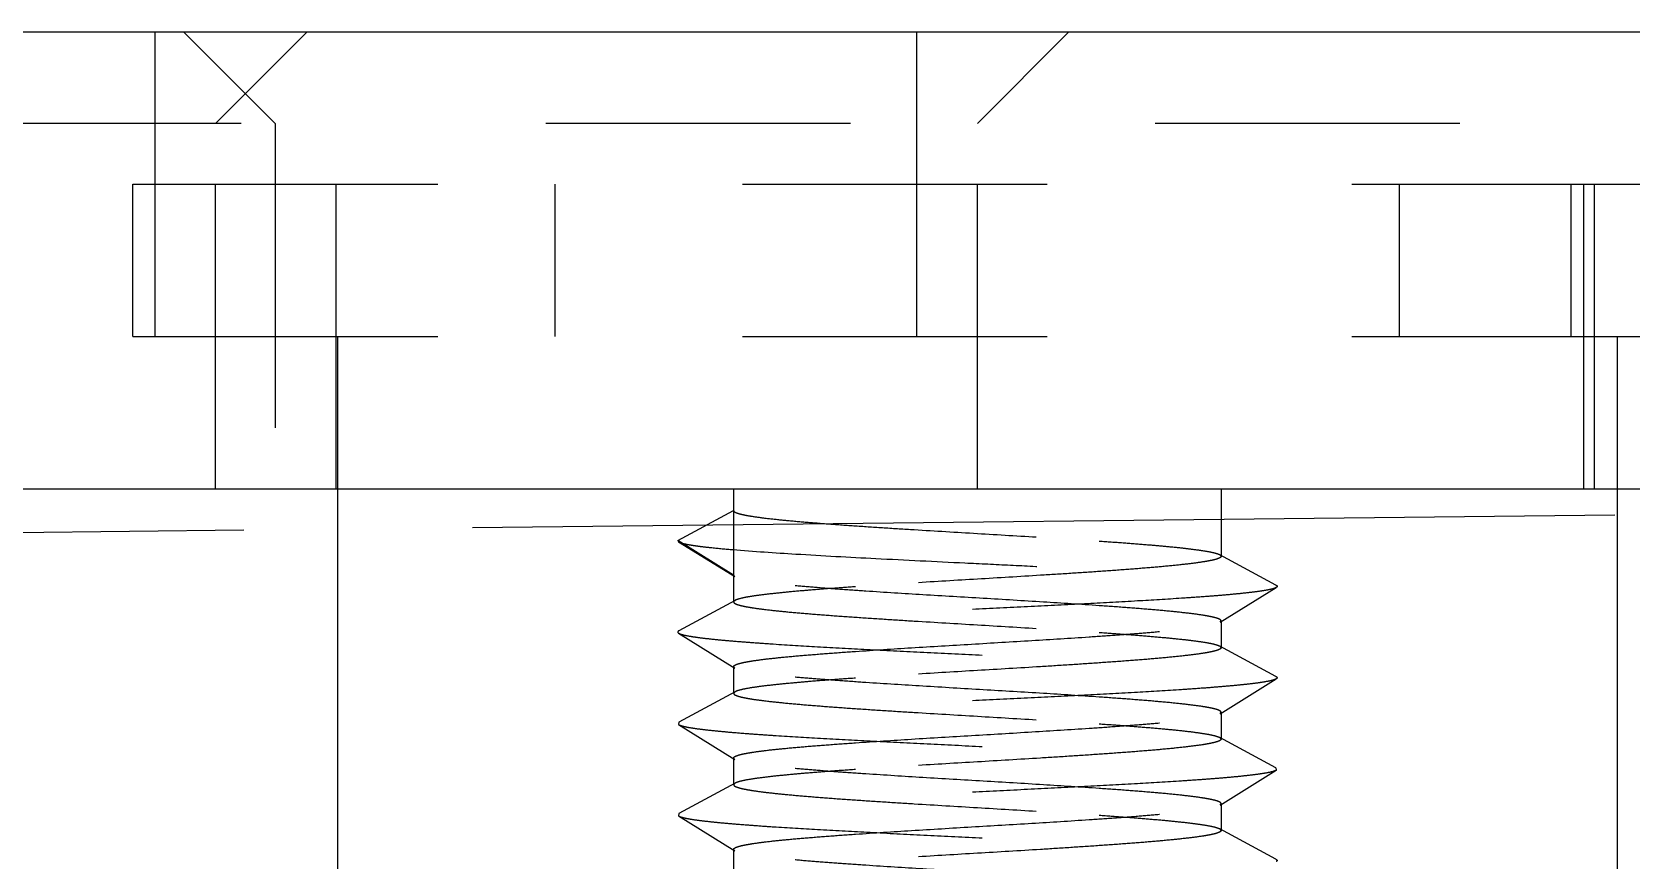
# Model space of a CAD drawing. Header units: inches. Extents: x 1246 to 1707, y -383 to -57.
# Drawn here: x 1459.1 to 1464.35, y -299.1 to -296.39 of the extents above; entities that cross this region are included whole.
import ezdxf

# ---------------------------------------------------------------- set-up
doc = ezdxf.new("R2010")
doc.units = ezdxf.units.IN
doc.header["$LTSCALE"] = 10
doc.header["$MEASUREMENT"] = 0
doc.linetypes.add('CENTER', pattern=[0.6, 0.375, -0.075, 0.075, -0.075])
doc.linetypes.add('HIDDEN', pattern=[0.2, 0.1, -0.1])
doc.layers.get('0').update_dxf_attribs({"linetype": 'CONTINUOUS'})
doc.layers.add('02___PRT_ALL_AXES', color=7, linetype='CONTINUOUS')
doc.layers.add('DEFAULT_2', color=8, linetype='HIDDEN')

msp = doc.modelspace()

# ---------------------------------------------------------------- linework, layer by layer
at = {"color": 7, "linetype": 'Continuous'}
for p, q in [((1319.6313, -296.386), (1637.9271, -296.386)), ((1319.6313, -297.886), (1637.9271, -297.886))]:
    msp.add_line(p, q, dxfattribs=at)
at = {"linetype": 'CENTER'}
msp.add_arc((1478.7792, -1654.6488), 1356.7628, 83.2637115, 96.7362885, dxfattribs=at)
at = {"layer": '02___PRT_ALL_AXES', "color": 8, "linetype": 'HIDDEN'}
for p, q in [((1460.1021, -297.386), (1460.1021, -297.886)), ((1464.3021, -297.386), (1464.3021, -297.886))]:
    msp.add_line(p, q, dxfattribs=at)
at = {"layer": '02___PRT_ALL_AXES', "color": 7, "linetype": 'Continuous'}
for p, q in [((1460.1021, -297.886), (1460.1021, -301.286)), ((1464.3021, -297.886), (1464.3021, -301.286))]:
    msp.add_line(p, q, dxfattribs=at)
at = {"layer": 'DEFAULT_2', "color": 8, "linetype": 'HIDDEN'}
for p, q in [((1459.5021, -296.386), (1459.5021, -297.886)), ((1459.8971, -296.686), (1459.5971, -296.386)), ((1460.0021, -296.386), (1459.7021, -296.686)), ((1460.0971, -297.886), (1460.0971, -296.386)), ((1462.0021, -296.386), (1462.0021, -297.886)), ((1462.5021, -296.386), (1462.2021, -296.686)), ((1464.1921, -297.886), (1464.1921, -296.386)), ((1464.2271, -297.886), (1464.2271, -296.386)), ((1613.7858, -296.686), (1326.8971, -296.686)), ((1459.7021, -297.886), (1459.7021, -296.686)), ((1459.8971, -296.686), (1459.8971, -297.886)), ((1462.2021, -297.886), (1462.2021, -296.686)), ((1459.4308, -297.386), (1459.4308, -296.886)), ((1459.4308, -296.886), (1469.6934, -296.886)), ((1460.8165, -297.386), (1460.8165, -296.886)), ((1463.5878, -297.386), (1463.5878, -296.886)), ((1464.1508, -297.386), (1464.1508, -296.886)), ((1459.4308, -297.386), (1469.6934, -297.386)), ((1461.4021, -297.886), (1461.4021, -298.2574)), ((1463.0021, -297.886), (1463.0021, -298.1074)), ((1461.2186, -298.056), (1461.4021, -297.9574)), ((1461.4021, -298.1696), (1461.2186, -298.056)), ((1461.2186, -298.056), (1461.2216, -298.0598)), ((1461.2216, -298.0598), (1461.4058, -298.1742)), ((1463.1817, -298.2017), (1462.9972, -298.1021)), ((1462.9972, -298.1021), (1463.0021, -298.1074)), ((1461.4058, -298.1742), (1461.4021, -298.1696)), ((1462.9984, -298.3242), (1463.1826, -298.2098)), ((1461.407, -298.2521), (1461.2226, -298.3517)), ((1461.407, -298.2521), (1461.4021, -298.2574)), ((1462.9984, -298.3242), (1463.0021, -298.3196)), ((1463.0021, -298.3196), (1463.0021, -298.4074)), ((1461.2216, -298.3598), (1461.4058, -298.4742)), ((1463.1817, -298.5017), (1462.9972, -298.4021)), ((1462.9972, -298.4021), (1463.0021, -298.4074)), ((1461.4021, -298.4696), (1461.4021, -298.5574)), ((1461.4058, -298.4742), (1461.4021, -298.4696)), ((1462.9984, -298.6242), (1463.1826, -298.5098)), ((1461.407, -298.5521), (1461.2226, -298.6517)), ((1461.407, -298.5521), (1461.4021, -298.5574)), ((1462.9984, -298.6242), (1463.0021, -298.6196)), ((1463.0021, -298.6196), (1463.0021, -298.7074)), ((1461.2226, -298.6517), (1461.2216, -298.6598)), ((1461.2216, -298.6598), (1461.4058, -298.7742)), ((1463.1817, -298.8017), (1462.9972, -298.7021)), ((1462.9972, -298.7021), (1463.0021, -298.7074)), ((1461.4021, -298.7696), (1461.4021, -298.8574)), ((1461.4058, -298.7742), (1461.4021, -298.7696)), ((1463.1817, -298.8017), (1463.1826, -298.8098)), ((1461.407, -298.8521), (1461.2226, -298.9517)), ((1461.407, -298.8521), (1461.4021, -298.8574)), ((1462.9984, -298.9242), (1463.1826, -298.8098)), ((1461.2226, -298.9517), (1461.2216, -298.9598)), ((1461.2216, -298.9598), (1461.4058, -299.0742)), ((1462.9984, -298.9242), (1463.0021, -298.9196)), ((1463.0021, -298.9196), (1463.0021, -299.0074)), ((1463.1817, -299.1017), (1462.9972, -299.0021)), ((1462.9972, -299.0021), (1463.0021, -299.0074)), ((1461.4021, -299.0696), (1461.4021, -299.1574)), ((1461.4058, -299.0742), (1461.4021, -299.0696))]:
    msp.add_line(p, q, dxfattribs=at)
for points, knots in [([(1461.4021, -297.9574), (1461.4021, -297.9586), (1461.4035, -297.9605), (1461.4061, -297.9622), (1461.4107, -297.9645), (1461.4185, -297.9672), (1461.4304, -297.9702), (1461.4456, -297.9733), (1461.4722, -297.9777), (1461.5132, -297.9831), (1461.571, -297.9891), (1461.6396, -297.9953), (1461.7179, -298.0014), (1461.8044, -298.0076), (1461.8977, -298.0138), (1462.031, -298.0222), (1462.2021, -298.0324), (1462.4045, -298.0445), (1462.5378, -298.0529), (1462.6021, -298.0574)], [0, 0, 0, 0, 0.002951, 0.005145, 0.007941, 0.015462, 0.025645, 0.038495, 0.053985, 0.092669, 0.1411, 0.19848, 0.263849, 0.336102, 0.414008, 0.496243, 0.668052, 0.839852, 1, 1, 1, 1]), ([(1461.2216, -298.0598), (1461.2239, -298.0612), (1461.2303, -298.0636), (1461.2421, -298.0667), (1461.2582, -298.0698), (1461.2785, -298.0729), (1461.3031, -298.0761), (1461.3437, -298.0806), (1461.3762, -298.0835), (1461.3991, -298.0854)], [0, 0, 0, 0, 0.04471, 0.112491, 0.203751, 0.318314, 0.455838, 0.615766, 1, 1, 1, 1]), ([(1462.6021, -298.0574), (1462.6282, -298.0592), (1462.6781, -298.0627), (1462.7495, -298.0683), (1462.8133, -298.0738), (1462.8688, -298.0793), (1462.9151, -298.0847), (1462.9517, -298.0901), (1462.9759, -298.0948), (1462.9899, -298.0989), (1462.9951, -298.101), (1462.9972, -298.1021)], [0, 0, 0, 0, 0.196693, 0.37717, 0.538715, 0.679239, 0.796913, 0.890175, 0.957973, 0.982173, 1, 1, 1, 1]), ([(1461.3991, -298.0854), (1461.4681, -298.0912), (1461.6245, -298.1015), (1461.8786, -298.1153), (1462.1134, -298.1267), (1462.3098, -298.1363), (1462.4556, -298.1434), (1462.5956, -298.1506), (1462.7265, -298.1578), (1462.8453, -298.1649), (1462.9492, -298.172), (1463.0254, -298.1782), (1463.077, -298.1833), (1463.1084, -298.1869), (1463.1345, -298.1904), (1463.1552, -298.1939), (1463.1704, -298.1974), (1463.1787, -298.2001), (1463.1817, -298.2017)], [0, 0, 0, 0, 0.116215, 0.263038, 0.427014, 0.510758, 0.5931, 0.672139, 0.746052, 0.813137, 0.871851, 0.920849, 0.941346, 0.959022, 0.973777, 0.985542, 0.994277, 1, 1, 1, 1]), ([(1463.0021, -298.1074), (1463.0021, -298.1086), (1463.0007, -298.1105), (1462.9981, -298.1122), (1462.9936, -298.1145), (1462.9858, -298.1172), (1462.9739, -298.1202), (1462.9587, -298.1233), (1462.9321, -298.1277), (1462.8911, -298.133), (1462.8333, -298.1391), (1462.7647, -298.1453), (1462.6865, -298.1514), (1462.5999, -298.1576), (1462.5066, -298.1638), (1462.3733, -298.1722), (1462.2022, -298.1824), (1461.9998, -298.1945), (1461.8664, -298.2029), (1461.8021, -298.2074)], [0, 0, 0, 0, 0.002946, 0.005136, 0.007926, 0.015442, 0.025615, 0.038456, 0.053942, 0.09261, 0.141033, 0.198411, 0.263781, 0.33604, 0.413953, 0.496193, 0.668011, 0.839832, 1, 1, 1, 1]), ([(1462.6021, -298.2696), (1462.5409, -298.2654), (1462.414, -298.2572), (1462.221, -298.2457), (1462.0268, -298.2341), (1461.8697, -298.2243), (1461.7525, -298.2162), (1461.6742, -298.2103), (1461.6041, -298.2044), (1461.5433, -298.1986), (1461.4928, -298.1927), (1461.4575, -298.1877), (1461.435, -298.1834), (1461.4225, -298.1805), (1461.413, -298.1776), (1461.4078, -298.1754), (1461.4058, -298.1742)], [0, 0, 0, 0, 0.153215, 0.317568, 0.482925, 0.639047, 0.710595, 0.776296, 0.835139, 0.886221, 0.928765, 0.962148, 0.975256, 0.985931, 0.994162, 1, 1, 1, 1]), ([(1463.1826, -298.2098), (1463.1812, -298.2107), (1463.1774, -298.2123), (1463.1671, -298.2156), (1463.1489, -298.2193), (1463.121, -298.2236), (1463.0852, -298.2279), (1463.0419, -298.2323), (1462.9912, -298.2367), (1462.9338, -298.2411), (1462.8451, -298.2472), (1462.7213, -298.2546), (1462.5605, -298.2633), (1462.3874, -298.272), (1462.2078, -298.2808), (1462.0281, -298.2895), (1461.8544, -298.2982), (1461.6926, -298.3069), (1461.5678, -298.3144), (1461.4782, -298.3205), (1461.4199, -298.3249), (1461.3684, -298.3292), (1461.3241, -298.3336), (1461.2873, -298.3379), (1461.2584, -298.3422), (1461.2394, -298.346), (1461.2283, -298.3492), (1461.2242, -298.3508), (1461.2226, -298.3517)], [0, 0, 0, 0, 0.002611, 0.006215, 0.016495, 0.030864, 0.049236, 0.071467, 0.097374, 0.12674, 0.159315, 0.232952, 0.315766, 0.404918, 0.497344, 0.589872, 0.679323, 0.762625, 0.836921, 0.869882, 0.899668, 0.926026, 0.948731, 0.9676, 0.982482, 0.993281, 0.997144, 1, 1, 1, 1]), ([(1461.8021, -298.2074), (1461.7761, -298.2092), (1461.7261, -298.2127), (1461.6548, -298.2183), (1461.5909, -298.2238), (1461.5355, -298.2293), (1461.4891, -298.2347), (1461.4525, -298.2401), (1461.4283, -298.2448), (1461.4143, -298.2489), (1461.4091, -298.251), (1461.407, -298.2521)], [0, 0, 0, 0, 0.196709, 0.377163, 0.538697, 0.679227, 0.796903, 0.890174, 0.957969, 0.982175, 1, 1, 1, 1]), ([(1463.1817, -298.2017), (1463.1827, -298.2023), (1463.1843, -298.2033), (1463.1858, -298.2053), (1463.1856, -298.2068), (1463.1847, -298.2084), (1463.1835, -298.2092), (1463.1826, -298.2098)], [0, 0, 0, 0, 0.316104, 0.524236, 0.615623, 0.718573, 1, 1, 1, 1]), ([(1461.4021, -298.2574), (1461.4021, -298.2586), (1461.4035, -298.2605), (1461.4061, -298.2622), (1461.4107, -298.2645), (1461.4185, -298.2672), (1461.4304, -298.2702), (1461.4456, -298.2733), (1461.4722, -298.2777), (1461.5132, -298.2831), (1461.571, -298.2892), (1461.6396, -298.2953), (1461.7179, -298.3014), (1461.8044, -298.3076), (1461.8977, -298.3138), (1462.031, -298.3222), (1462.2021, -298.3324), (1462.4045, -298.3445), (1462.5378, -298.3529), (1462.6021, -298.3574)], [0, 0, 0, 0, 0.002951, 0.005147, 0.007944, 0.015466, 0.025647, 0.038499, 0.05399, 0.092674, 0.141104, 0.198485, 0.263857, 0.336107, 0.414011, 0.496244, 0.668052, 0.839855, 1, 1, 1, 1]), ([(1463.0021, -298.3196), (1463.0021, -298.3184), (1463.0007, -298.3165), (1462.9981, -298.3147), (1462.9936, -298.3124), (1462.9857, -298.3098), (1462.9738, -298.3067), (1462.9586, -298.3037), (1462.932, -298.2992), (1462.891, -298.2939), (1462.8332, -298.2878), (1462.7646, -298.2817), (1462.6864, -298.2755), (1462.6311, -298.2716), (1462.6021, -298.2696)], [0, 0, 0, 0, 0.008786, 0.015321, 0.023648, 0.046042, 0.076335, 0.114577, 0.160673, 0.27577, 0.419851, 0.590553, 0.785114, 1, 1, 1, 1]), ([(1461.8021, -298.4196), (1461.8633, -298.4154), (1461.9902, -298.4072), (1462.1833, -298.3957), (1462.3775, -298.3841), (1462.5346, -298.3743), (1462.6518, -298.3662), (1462.7301, -298.3603), (1462.8002, -298.3544), (1462.8609, -298.3485), (1462.9115, -298.3427), (1462.9468, -298.3377), (1462.9692, -298.3334), (1462.9817, -298.3305), (1462.9912, -298.3276), (1462.9964, -298.3254), (1462.9984, -298.3242)], [0, 0, 0, 0, 0.153219, 0.317585, 0.482945, 0.639064, 0.710611, 0.776315, 0.83516, 0.886237, 0.928778, 0.962155, 0.975262, 0.985932, 0.994163, 1, 1, 1, 1]), ([(1461.2226, -298.3517), (1461.2215, -298.3523), (1461.2199, -298.3533), (1461.2185, -298.3553), (1461.2186, -298.3568), (1461.2195, -298.3584), (1461.2207, -298.3592), (1461.2216, -298.3598)], [0, 0, 0, 0, 0.316081, 0.524228, 0.615626, 0.718557, 1, 1, 1, 1]), ([(1461.2216, -298.3598), (1461.2231, -298.3607), (1461.2268, -298.3623), (1461.2371, -298.3656), (1461.2553, -298.3693), (1461.2832, -298.3736), (1461.319, -298.3779), (1461.3624, -298.3823), (1461.413, -298.3867), (1461.4705, -298.3911), (1461.5592, -298.3972), (1461.6829, -298.4046), (1461.8437, -298.4133), (1462.0169, -298.422), (1462.1964, -298.4308), (1462.3761, -298.4395), (1462.5499, -298.4482), (1462.7117, -298.4569), (1462.8364, -298.4644), (1462.9261, -298.4705), (1462.9843, -298.4749), (1463.0358, -298.4792), (1463.0802, -298.4836), (1463.117, -298.4879), (1463.1458, -298.4922), (1463.1649, -298.496), (1463.1759, -298.4992), (1463.18, -298.5008), (1463.1817, -298.5017)], [0, 0, 0, 0, 0.002611, 0.006216, 0.016495, 0.030865, 0.049236, 0.071467, 0.097374, 0.12674, 0.159315, 0.232952, 0.315766, 0.404918, 0.497344, 0.589872, 0.679323, 0.762625, 0.836921, 0.869882, 0.899668, 0.926025, 0.948731, 0.9676, 0.982482, 0.99328, 0.997143, 1, 1, 1, 1]), ([(1462.6021, -298.3574), (1462.6282, -298.3592), (1462.6781, -298.3627), (1462.7495, -298.3683), (1462.8133, -298.3738), (1462.8688, -298.3793), (1462.9151, -298.3847), (1462.9517, -298.3901), (1462.9759, -298.3948), (1462.9899, -298.3989), (1462.9951, -298.401), (1462.9972, -298.4021)], [0, 0, 0, 0, 0.196688, 0.377164, 0.538712, 0.679237, 0.796915, 0.890178, 0.957977, 0.982175, 1, 1, 1, 1]), ([(1461.4021, -298.4696), (1461.4021, -298.4684), (1461.4035, -298.4665), (1461.4062, -298.4647), (1461.4107, -298.4624), (1461.4185, -298.4597), (1461.4304, -298.4567), (1461.4456, -298.4537), (1461.4723, -298.4492), (1461.5132, -298.4439), (1461.571, -298.4378), (1461.6397, -298.4317), (1461.7179, -298.4255), (1461.7731, -298.4216), (1461.8021, -298.4196)], [0, 0, 0, 0, 0.008793, 0.015335, 0.023667, 0.046068, 0.076369, 0.114618, 0.160717, 0.275825, 0.419907, 0.590602, 0.785144, 1, 1, 1, 1]), ([(1463.0021, -298.4074), (1463.0021, -298.4086), (1463.0007, -298.4105), (1462.9981, -298.4122), (1462.9936, -298.4145), (1462.9858, -298.4172), (1462.9739, -298.4202), (1462.9587, -298.4233), (1462.9321, -298.4277), (1462.8911, -298.433), (1462.8333, -298.4391), (1462.7647, -298.4453), (1462.6865, -298.4514), (1462.5999, -298.4576), (1462.5066, -298.4638), (1462.3733, -298.4722), (1462.2022, -298.4824), (1461.9998, -298.4945), (1461.8664, -298.5029), (1461.8021, -298.5074)], [0, 0, 0, 0, 0.002947, 0.005136, 0.007927, 0.015443, 0.025617, 0.038458, 0.053945, 0.092616, 0.141039, 0.198415, 0.263784, 0.336042, 0.413954, 0.496196, 0.668015, 0.839831, 1, 1, 1, 1]), ([(1462.6021, -298.5696), (1462.5409, -298.5654), (1462.414, -298.5572), (1462.221, -298.5457), (1462.0268, -298.5341), (1461.8697, -298.5243), (1461.7525, -298.5162), (1461.6742, -298.5103), (1461.6041, -298.5044), (1461.5433, -298.4985), (1461.4928, -298.4927), (1461.4575, -298.4877), (1461.435, -298.4834), (1461.4225, -298.4805), (1461.413, -298.4776), (1461.4078, -298.4754), (1461.4058, -298.4742)], [0, 0, 0, 0, 0.153219, 0.317574, 0.482931, 0.639056, 0.710605, 0.776306, 0.83515, 0.886228, 0.928771, 0.962153, 0.97526, 0.985931, 0.994163, 1, 1, 1, 1]), ([(1463.1826, -298.5098), (1463.1812, -298.5107), (1463.1774, -298.5123), (1463.1671, -298.5156), (1463.1489, -298.5193), (1463.121, -298.5236), (1463.0852, -298.5279), (1463.0419, -298.5323), (1462.9912, -298.5367), (1462.9338, -298.5411), (1462.8451, -298.5472), (1462.7213, -298.5546), (1462.5605, -298.5633), (1462.3874, -298.572), (1462.2078, -298.5808), (1462.0281, -298.5895), (1461.8544, -298.5982), (1461.6926, -298.6069), (1461.5678, -298.6144), (1461.4782, -298.6205), (1461.4199, -298.6249), (1461.3684, -298.6292), (1461.3241, -298.6336), (1461.2873, -298.6379), (1461.2584, -298.6422), (1461.2394, -298.646), (1461.2283, -298.6492), (1461.2242, -298.6508), (1461.2226, -298.6517)], [0, 0, 0, 0, 0.002611, 0.006217, 0.016495, 0.030866, 0.049236, 0.071468, 0.097374, 0.126741, 0.159315, 0.232952, 0.315766, 0.404918, 0.497344, 0.589872, 0.679323, 0.762625, 0.836921, 0.869881, 0.899668, 0.926024, 0.948731, 0.967599, 0.982482, 0.993279, 0.997143, 1, 1, 1, 1]), ([(1461.8021, -298.5074), (1461.7761, -298.5092), (1461.7261, -298.5127), (1461.6548, -298.5183), (1461.5909, -298.5238), (1461.5355, -298.5293), (1461.4891, -298.5347), (1461.4525, -298.5401), (1461.4283, -298.5448), (1461.4143, -298.5489), (1461.4091, -298.551), (1461.407, -298.5521)], [0, 0, 0, 0, 0.196694, 0.377169, 0.538708, 0.679229, 0.796904, 0.89017, 0.957973, 0.982173, 1, 1, 1, 1]), ([(1463.1817, -298.5017), (1463.1827, -298.5023), (1463.1843, -298.5033), (1463.1858, -298.5053), (1463.1856, -298.5068), (1463.1847, -298.5084), (1463.1835, -298.5092), (1463.1826, -298.5098)], [0, 0, 0, 0, 0.316082, 0.524236, 0.615651, 0.718581, 1, 1, 1, 1]), ([(1461.4021, -298.5574), (1461.4021, -298.5586), (1461.4035, -298.5605), (1461.4061, -298.5622), (1461.4107, -298.5645), (1461.4185, -298.5672), (1461.4304, -298.5702), (1461.4456, -298.5733), (1461.4722, -298.5777), (1461.5132, -298.5831), (1461.571, -298.5891), (1461.6396, -298.5953), (1461.7179, -298.6014), (1461.8044, -298.6076), (1461.8977, -298.6138), (1462.031, -298.6222), (1462.2021, -298.6324), (1462.4045, -298.6445), (1462.5378, -298.6529), (1462.6021, -298.6574)], [0, 0, 0, 0, 0.002951, 0.005144, 0.007939, 0.015463, 0.025642, 0.03849, 0.053982, 0.092659, 0.141089, 0.19847, 0.263839, 0.336093, 0.413997, 0.496228, 0.668038, 0.839847, 1, 1, 1, 1]), ([(1463.0021, -298.6196), (1463.0021, -298.6184), (1463.0007, -298.6165), (1462.9981, -298.6147), (1462.9936, -298.6124), (1462.9858, -298.6098), (1462.9738, -298.6067), (1462.9586, -298.6037), (1462.932, -298.5992), (1462.8911, -298.5939), (1462.8332, -298.5878), (1462.7646, -298.5817), (1462.6864, -298.5755), (1462.6311, -298.5716), (1462.6021, -298.5696)], [0, 0, 0, 0, 0.008781, 0.015312, 0.023635, 0.04602, 0.076306, 0.114544, 0.160637, 0.275732, 0.419816, 0.590523, 0.785097, 1, 1, 1, 1]), ([(1461.8021, -298.7196), (1461.8633, -298.7154), (1461.9902, -298.7072), (1462.1833, -298.6957), (1462.3775, -298.6841), (1462.5346, -298.6743), (1462.6518, -298.6662), (1462.7301, -298.6603), (1462.8002, -298.6544), (1462.8609, -298.6485), (1462.9115, -298.6427), (1462.9468, -298.6377), (1462.9692, -298.6334), (1462.9817, -298.6305), (1462.9912, -298.6276), (1462.9964, -298.6254), (1462.9984, -298.6242)], [0, 0, 0, 0, 0.153218, 0.317584, 0.482947, 0.639065, 0.710611, 0.776314, 0.835159, 0.886236, 0.928778, 0.962156, 0.975263, 0.985933, 0.994163, 1, 1, 1, 1]), ([(1461.2216, -298.6598), (1461.2231, -298.6607), (1461.2268, -298.6623), (1461.2371, -298.6656), (1461.2553, -298.6693), (1461.2832, -298.6736), (1461.319, -298.6779), (1461.3624, -298.6823), (1461.413, -298.6867), (1461.4705, -298.6911), (1461.5592, -298.6972), (1461.6829, -298.7046), (1461.8437, -298.7133), (1462.0169, -298.722), (1462.1964, -298.7308), (1462.3761, -298.7395), (1462.5499, -298.7482), (1462.7117, -298.7569), (1462.8364, -298.7644), (1462.9261, -298.7705), (1462.9843, -298.7749), (1463.0358, -298.7792), (1463.0802, -298.7836), (1463.117, -298.7879), (1463.1458, -298.7922), (1463.1649, -298.796), (1463.1759, -298.7992), (1463.18, -298.8008), (1463.1817, -298.8017)], [0, 0, 0, 0, 0.002611, 0.006217, 0.016495, 0.030866, 0.049236, 0.071468, 0.097374, 0.126741, 0.159315, 0.232952, 0.315766, 0.404918, 0.497344, 0.589872, 0.679323, 0.762625, 0.836921, 0.869881, 0.899668, 0.926024, 0.948731, 0.967598, 0.982482, 0.993279, 0.997142, 1, 1, 1, 1]), ([(1462.6021, -298.6574), (1462.6282, -298.6592), (1462.6781, -298.6627), (1462.7495, -298.6683), (1462.8133, -298.6738), (1462.8688, -298.6793), (1462.9151, -298.6847), (1462.9518, -298.6901), (1462.9759, -298.6948), (1462.9899, -298.6989), (1462.9951, -298.701), (1462.9972, -298.7021)], [0, 0, 0, 0, 0.196687, 0.377166, 0.538714, 0.67924, 0.796917, 0.890181, 0.95798, 0.982176, 1, 1, 1, 1]), ([(1461.4021, -298.7696), (1461.4021, -298.7684), (1461.4035, -298.7665), (1461.4062, -298.7647), (1461.4107, -298.7624), (1461.4185, -298.7597), (1461.4304, -298.7567), (1461.4457, -298.7537), (1461.4723, -298.7492), (1461.5132, -298.7439), (1461.5711, -298.7378), (1461.6397, -298.7317), (1461.7179, -298.7255), (1461.7731, -298.7216), (1461.8021, -298.7196)], [0, 0, 0, 0, 0.008795, 0.015339, 0.023673, 0.046078, 0.076382, 0.114633, 0.160732, 0.27584, 0.41992, 0.590611, 0.785151, 1, 1, 1, 1]), ([(1463.0021, -298.7074), (1463.0021, -298.7086), (1463.0007, -298.7105), (1462.9981, -298.7122), (1462.9936, -298.7145), (1462.9858, -298.7172), (1462.9739, -298.7202), (1462.9587, -298.7233), (1462.9321, -298.7277), (1462.8911, -298.733), (1462.8333, -298.7391), (1462.7647, -298.7453), (1462.6865, -298.7514), (1462.5999, -298.7576), (1462.5066, -298.7638), (1462.3733, -298.7722), (1462.2022, -298.7824), (1461.9998, -298.7945), (1461.8664, -298.8029), (1461.8021, -298.8074)], [0, 0, 0, 0, 0.002946, 0.005135, 0.007925, 0.01544, 0.025613, 0.038453, 0.053939, 0.092609, 0.141032, 0.198407, 0.263774, 0.33603, 0.413943, 0.496185, 0.668011, 0.839829, 1, 1, 1, 1]), ([(1462.6021, -298.8696), (1462.5409, -298.8654), (1462.414, -298.8572), (1462.221, -298.8457), (1462.0268, -298.8341), (1461.8697, -298.8243), (1461.7525, -298.8162), (1461.6742, -298.8103), (1461.6041, -298.8044), (1461.5433, -298.7985), (1461.4928, -298.7927), (1461.4575, -298.7877), (1461.435, -298.7834), (1461.4225, -298.7805), (1461.413, -298.7776), (1461.4078, -298.7754), (1461.4058, -298.7742)], [0, 0, 0, 0, 0.153219, 0.317575, 0.482929, 0.639053, 0.710603, 0.776306, 0.83515, 0.886228, 0.92877, 0.962153, 0.97526, 0.985931, 0.994164, 1, 1, 1, 1]), ([(1463.1826, -298.8098), (1463.1812, -298.8107), (1463.1774, -298.8123), (1463.1671, -298.8156), (1463.1489, -298.8193), (1463.121, -298.8236), (1463.0852, -298.8279), (1463.0419, -298.8323), (1462.9912, -298.8367), (1462.9338, -298.8411), (1462.8451, -298.8472), (1462.7213, -298.8546), (1462.5605, -298.8633), (1462.3874, -298.872), (1462.2078, -298.8808), (1462.0281, -298.8895), (1461.8544, -298.8982), (1461.6926, -298.9069), (1461.5678, -298.9144), (1461.4782, -298.9205), (1461.4199, -298.9249), (1461.3684, -298.9292), (1461.3241, -298.9336), (1461.2873, -298.9379), (1461.2584, -298.9422), (1461.2394, -298.946), (1461.2283, -298.9492), (1461.2242, -298.9508), (1461.2226, -298.9517)], [0, 0, 0, 0, 0.002611, 0.006217, 0.016495, 0.030866, 0.049236, 0.071468, 0.097374, 0.126741, 0.159315, 0.232952, 0.315766, 0.404918, 0.497344, 0.589872, 0.679323, 0.762625, 0.836921, 0.869881, 0.899668, 0.926024, 0.948731, 0.967598, 0.982482, 0.993279, 0.997142, 1, 1, 1, 1]), ([(1461.4021, -298.8574), (1461.4021, -298.8586), (1461.4035, -298.8605), (1461.4061, -298.8622), (1461.4106, -298.8645), (1461.4185, -298.8672), (1461.4304, -298.8702), (1461.4456, -298.8733), (1461.4722, -298.8777), (1461.5131, -298.883), (1461.571, -298.8891), (1461.6396, -298.8953), (1461.7178, -298.9014), (1461.8043, -298.9076), (1461.8977, -298.9138), (1462.031, -298.9222), (1462.2021, -298.9324), (1462.4045, -298.9445), (1462.5378, -298.9529), (1462.6021, -298.9574)], [0, 0, 0, 0, 0.002949, 0.00514, 0.007933, 0.015453, 0.025628, 0.038472, 0.05396, 0.092632, 0.141056, 0.198435, 0.263805, 0.336061, 0.41397, 0.496206, 0.668022, 0.839839, 1, 1, 1, 1]), ([(1461.8021, -298.8074), (1461.7761, -298.8092), (1461.7261, -298.8127), (1461.6548, -298.8183), (1461.5909, -298.8238), (1461.5355, -298.8293), (1461.4891, -298.8347), (1461.4525, -298.8401), (1461.4283, -298.8448), (1461.4143, -298.8489), (1461.4091, -298.851), (1461.407, -298.8521)], [0, 0, 0, 0, 0.196695, 0.377171, 0.538714, 0.679235, 0.796907, 0.890171, 0.957972, 0.982173, 1, 1, 1, 1]), ([(1463.0021, -298.9196), (1463.0021, -298.9184), (1463.0007, -298.9165), (1462.9981, -298.9147), (1462.9936, -298.9124), (1462.9858, -298.9098), (1462.9738, -298.9067), (1462.9586, -298.9037), (1462.932, -298.8992), (1462.8911, -298.8939), (1462.8332, -298.8878), (1462.7646, -298.8817), (1462.6864, -298.8755), (1462.6311, -298.8716), (1462.6021, -298.8696)], [0, 0, 0, 0, 0.008779, 0.015303, 0.023617, 0.045999, 0.076283, 0.11451, 0.160603, 0.275693, 0.419792, 0.590503, 0.785066, 1, 1, 1, 1]), ([(1461.2216, -298.9598), (1461.2231, -298.9607), (1461.2268, -298.9623), (1461.2371, -298.9656), (1461.2553, -298.9693), (1461.2832, -298.9736), (1461.319, -298.9779), (1461.3624, -298.9823), (1461.413, -298.9867), (1461.4705, -298.9911), (1461.5592, -298.9972), (1461.6829, -299.0046), (1461.8437, -299.0133), (1462.0169, -299.022), (1462.1964, -299.0308), (1462.3761, -299.0395), (1462.5499, -299.0482), (1462.7117, -299.0569), (1462.8364, -299.0644), (1462.9261, -299.0705), (1462.9843, -299.0749), (1463.0358, -299.0792), (1463.0802, -299.0836), (1463.117, -299.0879), (1463.1458, -299.0922), (1463.1649, -299.096), (1463.1759, -299.0992), (1463.18, -299.1008), (1463.1817, -299.1017)], [0, 0, 0, 0, 0.00261, 0.006217, 0.016495, 0.030865, 0.049236, 0.071468, 0.097374, 0.126741, 0.159315, 0.232952, 0.315766, 0.404918, 0.497344, 0.589872, 0.679323, 0.762625, 0.836921, 0.869881, 0.899668, 0.926024, 0.948731, 0.967599, 0.982482, 0.993279, 0.997142, 1, 1, 1, 1]), ([(1461.8021, -299.0196), (1461.8633, -299.0154), (1461.9902, -299.0072), (1462.1833, -298.9957), (1462.3775, -298.9841), (1462.5346, -298.9743), (1462.6518, -298.9662), (1462.7301, -298.9603), (1462.8002, -298.9544), (1462.8609, -298.9485), (1462.9115, -298.9427), (1462.9468, -298.9377), (1462.9692, -298.9334), (1462.9817, -298.9305), (1462.9912, -298.9276), (1462.9964, -298.9254), (1462.9984, -298.9242)], [0, 0, 0, 0, 0.153216, 0.31758, 0.482942, 0.639062, 0.710609, 0.776311, 0.835154, 0.886236, 0.928777, 0.962154, 0.975263, 0.985935, 0.994162, 1, 1, 1, 1]), ([(1462.6021, -298.9574), (1462.6282, -298.9592), (1462.6781, -298.9627), (1462.7495, -298.9683), (1462.8133, -298.9738), (1462.8688, -298.9793), (1462.9151, -298.9847), (1462.9517, -298.9901), (1462.9759, -298.9948), (1462.9899, -298.9989), (1462.9952, -299.001), (1462.9972, -299.0021)], [0, 0, 0, 0, 0.196706, 0.377159, 0.538698, 0.67923, 0.796907, 0.890176, 0.957971, 0.982175, 1, 1, 1, 1]), ([(1463.0021, -299.0074), (1463.0021, -299.0086), (1463.0007, -299.0105), (1462.9981, -299.0122), (1462.9936, -299.0145), (1462.9858, -299.0172), (1462.9739, -299.0202), (1462.9587, -299.0233), (1462.9321, -299.0277), (1462.8911, -299.033), (1462.8333, -299.0391), (1462.7647, -299.0453), (1462.6864, -299.0514), (1462.5999, -299.0576), (1462.5066, -299.0638), (1462.3732, -299.0722), (1462.2021, -299.0824), (1461.9998, -299.0945), (1461.8664, -299.1029), (1461.8021, -299.1074)], [0, 0, 0, 0, 0.002948, 0.005141, 0.007935, 0.015452, 0.025627, 0.038475, 0.053962, 0.092639, 0.141064, 0.198443, 0.263812, 0.336063, 0.413972, 0.496211, 0.66803, 0.839842, 1, 1, 1, 1]), ([(1461.4021, -299.0696), (1461.4021, -299.0684), (1461.4035, -299.0665), (1461.4062, -299.0647), (1461.4107, -299.0624), (1461.4185, -299.0597), (1461.4304, -299.0567), (1461.4457, -299.0537), (1461.4723, -299.0492), (1461.5132, -299.0439), (1461.571, -299.0378), (1461.6397, -299.0317), (1461.7179, -299.0255), (1461.7731, -299.0216), (1461.8021, -299.0196)], [0, 0, 0, 0, 0.008794, 0.015336, 0.023669, 0.046072, 0.076374, 0.114624, 0.160722, 0.275827, 0.419908, 0.590601, 0.785144, 1, 1, 1, 1]), ([(1462.6021, -299.1696), (1462.5409, -299.1654), (1462.414, -299.1572), (1462.221, -299.1457), (1462.0268, -299.1341), (1461.8697, -299.1243), (1461.7525, -299.1162), (1461.6742, -299.1103), (1461.6041, -299.1044), (1461.5433, -299.0985), (1461.4928, -299.0927), (1461.4575, -299.0877), (1461.435, -299.0834), (1461.4225, -299.0805), (1461.413, -299.0776), (1461.4078, -299.0754), (1461.4058, -299.0742)], [0, 0, 0, 0, 0.153218, 0.317576, 0.482929, 0.639051, 0.710601, 0.776305, 0.835151, 0.886229, 0.928771, 0.962152, 0.97526, 0.985931, 0.994163, 1, 1, 1, 1]), ([(1463.1817, -299.1017), (1463.1827, -299.1023), (1463.1843, -299.1033), (1463.1858, -299.1053), (1463.1856, -299.1068), (1463.1847, -299.1084), (1463.1835, -299.1092), (1463.1826, -299.1098)], [0, 0, 0, 0, 0.316234, 0.52428, 0.615716, 0.718695, 1, 1, 1, 1])]:
    msp.add_open_spline(points, degree=3, knots=knots, dxfattribs=at)

doc.saveas('drawing.dxf')
